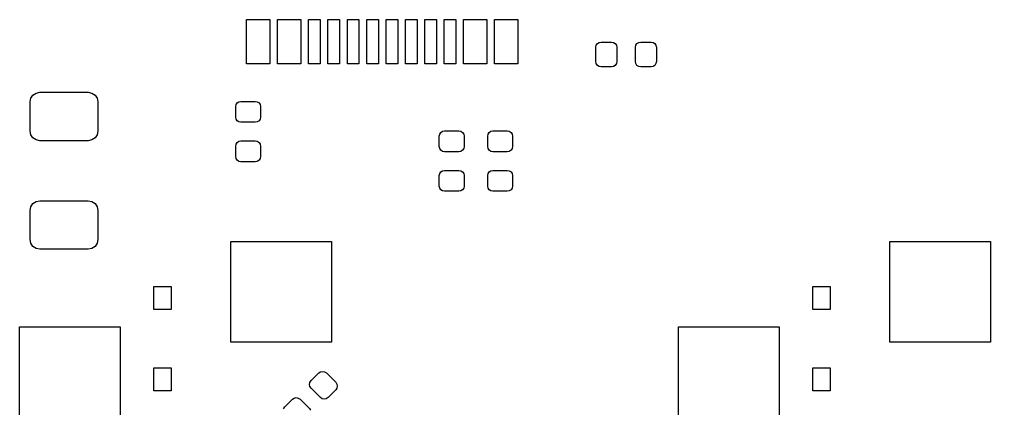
# Model space of a CAD drawing. Extents: x 3.08 to 10.86, y -3.21 to -0.63.
# Drawn here: x 4.01 to 4.996, y -1.187 to -0.791 of the extents above; entities that cross this region are included whole.
import ezdxf

# ---------------------------------------------------------------- set-up
doc = ezdxf.new("R2010")
doc.units = 0
doc.header["$MEASUREMENT"] = 0
doc.layers.add('BLACK', color=7, linetype='CONTINUOUS')

msp = doc.modelspace()

# ---------------------------------------------------------------- linework, layer by layer
at = {"layer": 'BLACK', "linetype": 'CONTINUOUS'}
for p, q in [((4.24048, -0.791141), (4.26411, -0.791141)), ((4.24048, -0.836417), (4.24048, -0.791141)), ((4.26411, -0.791141), (4.26411, -0.836417)), ((4.27198, -0.791141), (4.2956, -0.791141)), ((4.27198, -0.836417), (4.27198, -0.791141)), ((4.2956, -0.791141), (4.2956, -0.836417)), ((4.30348, -0.836417), (4.30348, -0.791141)), ((4.30348, -0.791141), (4.31529, -0.791141)), ((4.31529, -0.791141), (4.31529, -0.836417)), ((4.32316, -0.836417), (4.32316, -0.791141)), ((4.32316, -0.791141), (4.33497, -0.791141)), ((4.33497, -0.791141), (4.33497, -0.836417)), ((4.34285, -0.836417), (4.34285, -0.791141)), ((4.34285, -0.791141), (4.35466, -0.791141)), ((4.35466, -0.791141), (4.35466, -0.836417)), ((4.36253, -0.836417), (4.36253, -0.791141)), ((4.36253, -0.791141), (4.37434, -0.791141)), ((4.37434, -0.791141), (4.37434, -0.836417)), ((4.38222, -0.836417), (4.38222, -0.791141)), ((4.38222, -0.791141), (4.39403, -0.791141)), ((4.39403, -0.791141), (4.39403, -0.836417)), ((4.4019, -0.836417), (4.4019, -0.791141)), ((4.4019, -0.791141), (4.41371, -0.791141)), ((4.41371, -0.791141), (4.41371, -0.836417)), ((4.42159, -0.836417), (4.42159, -0.791141)), ((4.42159, -0.791141), (4.4334, -0.791141)), ((4.4334, -0.791141), (4.4334, -0.836417)), ((4.44127, -0.836417), (4.44127, -0.791141)), ((4.44127, -0.791141), (4.45308, -0.791141)), ((4.45308, -0.791141), (4.45308, -0.836417)), ((4.46096, -0.791141), (4.48458, -0.791141)), ((4.46096, -0.836417), (4.46096, -0.791141)), ((4.48458, -0.791141), (4.48458, -0.836417)), ((4.49245, -0.791141), (4.51607, -0.791141)), ((4.49245, -0.836417), (4.49245, -0.791141)), ((4.51607, -0.791141), (4.51607, -0.836417)), ((4.59528, -0.819488), (4.59568, -0.817454)), ((4.59568, -0.817454), (4.59683, -0.81573)), ((4.59683, -0.81573), (4.59856, -0.814578)), ((4.59856, -0.814578), (4.60059, -0.814173)), ((4.60059, -0.814173), (4.61122, -0.814173)), ((4.61122, -0.814173), (4.61325, -0.814578)), ((4.61325, -0.814578), (4.61498, -0.81573)), ((4.61498, -0.81573), (4.61613, -0.817454)), ((4.61613, -0.817454), (4.61654, -0.819488)), ((4.63543, -0.819488), (4.63584, -0.817454)), ((4.63584, -0.817454), (4.63699, -0.81573)), ((4.63699, -0.81573), (4.63871, -0.814578)), ((4.63871, -0.814578), (4.64075, -0.814173)), ((4.64075, -0.814173), (4.65138, -0.814173)), ((4.65138, -0.814173), (4.65341, -0.814578)), ((4.65341, -0.814578), (4.65514, -0.81573)), ((4.65514, -0.81573), (4.65629, -0.817454)), ((4.65629, -0.817454), (4.65669, -0.819488)), ((4.59528, -0.834055), (4.59528, -0.819488)), ((4.61654, -0.819488), (4.61654, -0.834055)), ((4.63543, -0.834055), (4.63543, -0.819488)), ((4.65669, -0.819488), (4.65669, -0.834055)), ((4.26411, -0.836417), (4.24048, -0.836417)), ((4.2956, -0.836417), (4.27198, -0.836417)), ((4.31529, -0.836417), (4.30348, -0.836417)), ((4.33497, -0.836417), (4.32316, -0.836417)), ((4.35466, -0.836417), (4.34285, -0.836417)), ((4.37434, -0.836417), (4.36253, -0.836417)), ((4.39403, -0.836417), (4.38222, -0.836417)), ((4.41371, -0.836417), (4.4019, -0.836417)), ((4.4334, -0.836417), (4.42159, -0.836417)), ((4.45308, -0.836417), (4.44127, -0.836417)), ((4.48458, -0.836417), (4.46096, -0.836417)), ((4.51607, -0.836417), (4.49245, -0.836417)), ((4.59568, -0.836089), (4.59528, -0.834055)), ((4.59683, -0.837813), (4.59568, -0.836089)), ((4.59856, -0.838966), (4.59683, -0.837813)), ((4.61498, -0.837813), (4.61325, -0.838966)), ((4.61613, -0.836089), (4.61498, -0.837813)), ((4.61654, -0.834055), (4.61613, -0.836089)), ((4.63584, -0.836089), (4.63543, -0.834055)), ((4.63699, -0.837813), (4.63584, -0.836089)), ((4.63871, -0.838966), (4.63699, -0.837813)), ((4.65514, -0.837813), (4.65341, -0.838966)), ((4.65629, -0.836089), (4.65514, -0.837813)), ((4.65669, -0.834055), (4.65629, -0.836089)), ((4.60059, -0.83937), (4.59856, -0.838966)), ((4.61122, -0.83937), (4.60059, -0.83937)), ((4.61325, -0.838966), (4.61122, -0.83937)), ((4.64075, -0.83937), (4.63871, -0.838966)), ((4.65138, -0.83937), (4.64075, -0.83937)), ((4.65341, -0.838966), (4.65138, -0.83937)), ((4.02355, -0.86804), (4.02675, -0.865907)), ((4.02675, -0.865907), (4.03051, -0.865157)), ((4.03051, -0.865157), (4.07972, -0.865157)), ((4.07972, -0.865157), (4.08349, -0.865907)), ((4.08349, -0.865907), (4.08668, -0.86804)), ((4.02067, -0.875), (4.02142, -0.871233)), ((4.02067, -0.904528), (4.02067, -0.875)), ((4.02142, -0.871233), (4.02355, -0.86804)), ((4.08668, -0.86804), (4.08882, -0.871233)), ((4.08882, -0.871233), (4.08957, -0.875)), ((4.08957, -0.875), (4.08957, -0.904528)), ((4.22953, -0.879724), (4.22993, -0.87769)), ((4.22993, -0.87769), (4.23108, -0.875966)), ((4.23108, -0.875966), (4.23281, -0.874814)), ((4.23281, -0.874814), (4.23484, -0.874409)), ((4.23484, -0.874409), (4.24941, -0.874409)), ((4.24941, -0.874409), (4.25144, -0.874814)), ((4.25144, -0.874814), (4.25317, -0.875966)), ((4.25317, -0.875966), (4.25432, -0.87769)), ((4.25432, -0.87769), (4.25472, -0.879724)), ((4.22953, -0.890354), (4.22953, -0.879724)), ((4.25472, -0.879724), (4.25472, -0.890354)), ((4.22993, -0.892388), (4.22953, -0.890354)), ((4.23108, -0.894113), (4.22993, -0.892388)), ((4.23281, -0.895265), (4.23108, -0.894113)), ((4.23484, -0.895669), (4.23281, -0.895265)), ((4.24941, -0.895669), (4.23484, -0.895669)), ((4.25144, -0.895265), (4.24941, -0.895669)), ((4.25317, -0.894113), (4.25144, -0.895265)), ((4.25432, -0.892388), (4.25317, -0.894113)), ((4.25472, -0.890354), (4.25432, -0.892388)), ((4.02142, -0.908294), (4.02067, -0.904528)), ((4.08957, -0.904528), (4.08882, -0.908294)), ((4.43663, -0.907612), (4.43778, -0.905887)), ((4.43778, -0.905887), (4.4395, -0.904735)), ((4.4395, -0.904735), (4.44154, -0.904331)), ((4.44154, -0.904331), (4.4561, -0.904331)), ((4.4561, -0.904331), (4.45814, -0.904735)), ((4.45814, -0.904735), (4.45986, -0.905887)), ((4.45986, -0.905887), (4.46101, -0.907612)), ((4.48584, -0.907612), (4.48699, -0.905887)), ((4.48699, -0.905887), (4.48871, -0.904735)), ((4.48871, -0.904735), (4.49075, -0.904331)), ((4.49075, -0.904331), (4.50531, -0.904331)), ((4.50531, -0.904331), (4.50735, -0.904735)), ((4.50735, -0.904735), (4.50907, -0.905887)), ((4.50907, -0.905887), (4.51023, -0.907612)), ((4.02355, -0.911487), (4.02142, -0.908294)), ((4.02675, -0.913621), (4.02355, -0.911487)), ((4.03051, -0.91437), (4.02675, -0.913621)), ((4.07972, -0.91437), (4.03051, -0.91437)), ((4.08349, -0.913621), (4.07972, -0.91437)), ((4.08668, -0.911487), (4.08349, -0.913621)), ((4.08882, -0.908294), (4.08668, -0.911487)), ((4.22993, -0.917848), (4.23108, -0.916124)), ((4.23108, -0.916124), (4.23281, -0.914971)), ((4.23281, -0.914971), (4.23484, -0.914567)), ((4.23484, -0.914567), (4.24941, -0.914567)), ((4.24941, -0.914567), (4.25144, -0.914971)), ((4.25144, -0.914971), (4.25317, -0.916124)), ((4.25317, -0.916124), (4.25432, -0.917848)), ((4.43622, -0.909646), (4.43663, -0.907612)), ((4.43622, -0.920276), (4.43622, -0.909646)), ((4.46101, -0.907612), (4.46142, -0.909646)), ((4.46142, -0.909646), (4.46142, -0.920276)), ((4.48543, -0.909646), (4.48584, -0.907612)), ((4.48543, -0.920276), (4.48543, -0.909646)), ((4.51023, -0.907612), (4.51063, -0.909646)), ((4.51063, -0.909646), (4.51063, -0.920276)), ((4.22953, -0.919882), (4.22993, -0.917848)), ((4.22953, -0.930512), (4.22953, -0.919882)), ((4.25432, -0.917848), (4.25472, -0.919882)), ((4.25472, -0.919882), (4.25472, -0.930512)), ((4.43663, -0.92231), (4.43622, -0.920276)), ((4.43778, -0.924034), (4.43663, -0.92231)), ((4.4395, -0.925186), (4.43778, -0.924034)), ((4.44154, -0.925591), (4.4395, -0.925186)), ((4.4561, -0.925591), (4.44154, -0.925591)), ((4.45814, -0.925186), (4.4561, -0.925591)), ((4.45986, -0.924034), (4.45814, -0.925186)), ((4.46101, -0.92231), (4.45986, -0.924034)), ((4.46142, -0.920276), (4.46101, -0.92231)), ((4.48584, -0.92231), (4.48543, -0.920276)), ((4.48699, -0.924034), (4.48584, -0.92231)), ((4.48871, -0.925186), (4.48699, -0.924034)), ((4.49075, -0.925591), (4.48871, -0.925186)), ((4.50531, -0.925591), (4.49075, -0.925591)), ((4.50735, -0.925186), (4.50531, -0.925591)), ((4.50907, -0.924034), (4.50735, -0.925186)), ((4.51023, -0.92231), (4.50907, -0.924034)), ((4.51063, -0.920276), (4.51023, -0.92231)), ((4.22993, -0.932546), (4.22953, -0.930512)), ((4.23108, -0.93427), (4.22993, -0.932546)), ((4.23281, -0.935422), (4.23108, -0.93427)), ((4.23484, -0.935827), (4.23281, -0.935422)), ((4.24941, -0.935827), (4.23484, -0.935827)), ((4.25144, -0.935422), (4.24941, -0.935827)), ((4.25317, -0.93427), (4.25144, -0.935422)), ((4.25432, -0.932546), (4.25317, -0.93427)), ((4.25472, -0.930512), (4.25432, -0.932546)), ((4.43663, -0.947769), (4.43778, -0.946045)), ((4.43778, -0.946045), (4.4395, -0.944893)), ((4.4395, -0.944893), (4.44154, -0.944488)), ((4.44154, -0.944488), (4.4561, -0.944488)), ((4.4561, -0.944488), (4.45814, -0.944893)), ((4.45814, -0.944893), (4.45986, -0.946045)), ((4.45986, -0.946045), (4.46101, -0.947769)), ((4.48584, -0.947769), (4.48699, -0.946045)), ((4.48699, -0.946045), (4.48871, -0.944893)), ((4.48871, -0.944893), (4.49075, -0.944488)), ((4.49075, -0.944488), (4.50531, -0.944488)), ((4.50531, -0.944488), (4.50735, -0.944893)), ((4.50735, -0.944893), (4.50907, -0.946045)), ((4.50907, -0.946045), (4.51023, -0.947769)), ((4.43622, -0.949803), (4.43663, -0.947769)), ((4.43622, -0.960433), (4.43622, -0.949803)), ((4.46101, -0.947769), (4.46142, -0.949803)), ((4.46142, -0.949803), (4.46142, -0.960433)), ((4.48543, -0.949803), (4.48584, -0.947769)), ((4.48543, -0.960433), (4.48543, -0.949803)), ((4.51023, -0.947769), (4.51063, -0.949803)), ((4.51063, -0.949803), (4.51063, -0.960433)), ((4.43663, -0.962467), (4.43622, -0.960433)), ((4.43778, -0.964191), (4.43663, -0.962467)), ((4.4395, -0.965343), (4.43778, -0.964191)), ((4.44154, -0.965748), (4.4395, -0.965343)), ((4.4561, -0.965748), (4.44154, -0.965748)), ((4.45814, -0.965343), (4.4561, -0.965748)), ((4.45986, -0.964191), (4.45814, -0.965343)), ((4.46101, -0.962467), (4.45986, -0.964191)), ((4.46142, -0.960433), (4.46101, -0.962467)), ((4.48584, -0.962467), (4.48543, -0.960433)), ((4.48699, -0.964191), (4.48584, -0.962467)), ((4.48871, -0.965343), (4.48699, -0.964191)), ((4.49075, -0.965748), (4.48871, -0.965343)), ((4.50531, -0.965748), (4.49075, -0.965748)), ((4.50735, -0.965343), (4.50531, -0.965748)), ((4.50907, -0.964191), (4.50735, -0.965343)), ((4.51023, -0.962467), (4.50907, -0.964191)), ((4.51063, -0.960433), (4.51023, -0.962467)), ((4.02355, -0.978276), (4.02675, -0.976143)), ((4.02675, -0.976143), (4.03051, -0.975394)), ((4.03051, -0.975394), (4.07972, -0.975394)), ((4.07972, -0.975394), (4.08349, -0.976143)), ((4.08349, -0.976143), (4.08668, -0.978276)), ((4.02067, -0.985236), (4.02142, -0.98147)), ((4.02067, -1.01476), (4.02067, -0.985236)), ((4.02142, -0.98147), (4.02355, -0.978276)), ((4.08668, -0.978276), (4.08882, -0.98147)), ((4.08882, -0.98147), (4.08957, -0.985236)), ((4.08957, -0.985236), (4.08957, -1.01476)), ((4.02142, -1.01853), (4.02067, -1.01476)), ((4.08957, -1.01476), (4.08882, -1.01853)), ((4.02355, -1.02172), (4.02142, -1.01853)), ((4.02675, -1.02386), (4.02355, -1.02172)), ((4.03051, -1.02461), (4.02675, -1.02386)), ((4.07972, -1.02461), (4.03051, -1.02461)), ((4.08349, -1.02386), (4.07972, -1.02461)), ((4.08668, -1.02172), (4.08349, -1.02386)), ((4.08882, -1.01853), (4.08668, -1.02172)), ((4.22441, -1.11909), (4.22441, -1.01673)), ((4.22441, -1.01673), (4.32677, -1.01673)), ((4.32677, -1.01673), (4.32677, -1.11909)), ((4.8937, -1.11909), (4.8937, -1.01673)), ((4.8937, -1.01673), (4.99606, -1.01673)), ((4.99606, -1.01673), (4.99606, -1.11909)), ((4.14632, -1.08596), (4.14632, -1.06234)), ((4.14632, -1.06234), (4.16404, -1.06234)), ((4.16404, -1.06234), (4.16404, -1.08596)), ((4.81561, -1.08596), (4.81561, -1.06234)), ((4.81561, -1.06234), (4.83333, -1.06234)), ((4.83333, -1.06234), (4.83333, -1.08596)), ((4.16404, -1.08596), (4.14632, -1.08596)), ((4.83333, -1.08596), (4.81561, -1.08596)), ((4.00984, -1.20571), (4.00984, -1.10335)), ((4.00984, -1.10335), (4.1122, -1.10335)), ((4.1122, -1.10335), (4.1122, -1.20571)), ((4.67913, -1.20571), (4.67913, -1.10335)), ((4.67913, -1.10335), (4.78149, -1.10335)), ((4.78149, -1.10335), (4.78149, -1.20571)), ((4.32677, -1.11909), (4.22441, -1.11909)), ((4.99606, -1.11909), (4.8937, -1.11909)), ((4.14632, -1.16863), (4.14632, -1.14501)), ((4.14632, -1.14501), (4.16404, -1.14501)), ((4.16404, -1.14501), (4.16404, -1.16863)), ((4.30595, -1.15809), (4.31375, -1.15029)), ((4.31375, -1.15029), (4.31554, -1.1491)), ((4.31554, -1.1491), (4.31765, -1.14868)), ((4.31765, -1.14868), (4.31975, -1.1491)), ((4.31975, -1.1491), (4.32154, -1.15029)), ((4.32154, -1.15029), (4.33101, -1.15976)), ((4.81561, -1.16863), (4.81561, -1.14501)), ((4.81561, -1.14501), (4.83333, -1.14501)), ((4.83333, -1.14501), (4.83333, -1.16863)), ((4.30434, -1.16198), (4.30476, -1.15987)), ((4.30476, -1.16409), (4.30434, -1.16198)), ((4.30476, -1.15987), (4.30595, -1.15809)), ((4.33101, -1.15976), (4.3322, -1.16154)), ((4.3322, -1.16154), (4.33262, -1.16365)), ((4.33262, -1.16365), (4.3322, -1.16576)), ((4.16404, -1.16863), (4.14632, -1.16863)), ((4.30595, -1.16588), (4.30476, -1.16409)), ((4.31542, -1.17535), (4.30595, -1.16588)), ((4.33101, -1.16755), (4.32321, -1.17535)), ((4.3322, -1.16576), (4.33101, -1.16755)), ((4.83333, -1.16863), (4.81561, -1.16863)), ((4.27923, -1.18481), (4.28702, -1.17702)), ((4.28702, -1.17702), (4.28881, -1.17582)), ((4.28881, -1.17582), (4.29092, -1.1754)), ((4.29092, -1.1754), (4.29303, -1.17582)), ((4.29303, -1.17582), (4.29482, -1.17702)), ((4.29482, -1.17702), (4.30428, -1.18648)), ((4.31721, -1.17654), (4.31542, -1.17535)), ((4.31932, -1.17696), (4.31721, -1.17654)), ((4.32143, -1.17654), (4.31932, -1.17696)), ((4.32321, -1.17535), (4.32143, -1.17654)), ((4.27803, -1.1866), (4.27923, -1.18481)), ((4.30428, -1.18648), (4.30548, -1.18827))]:
    msp.add_line(p, q, dxfattribs=at)

doc.saveas('drawing.dxf')
